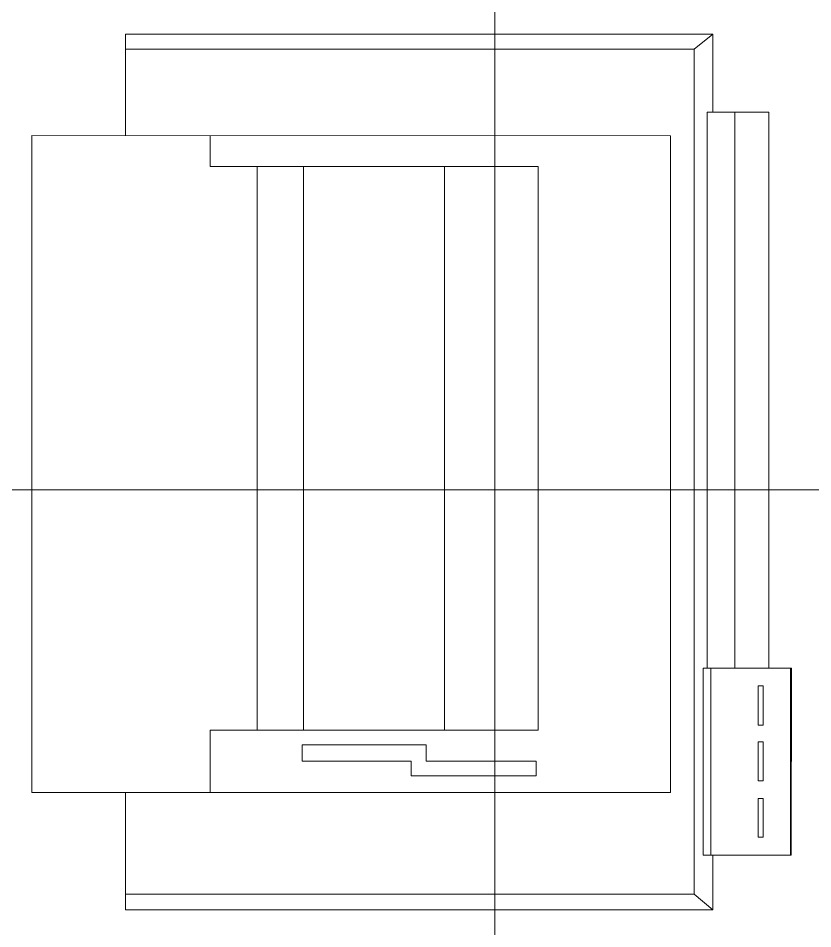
# Model space of a CAD drawing. Header units: inches. Extents: x -246178 to 57169, y -29325 to 19878.
# Drawn here: x 48406 to 48729.4, y 5821.4 to 6191.9 of the extents above; entities that cross this region are included whole.
import ezdxf

# ---------------------------------------------------------------- set-up
doc = ezdxf.new("R2010")
doc.units = ezdxf.units.IN
doc.header["$LTSCALE"] = 25
doc.header["$MEASUREMENT"] = 0
doc.linetypes.add('DASHDOT', pattern=[25.4, 12.7, -6.35, 0, -6.35])
doc.layers.get('0').update_dxf_attribs({"color": 8})
for name, color, linetype, lineweight in [('00-Ground Floor$0$Frame', 252, 'Continuous', 9), ('00-Ground Floor$0$LOADING', 253, 'Continuous', 5), ('E-LITE-CLNG-CNDT', 6, 'DASHDOT', 35)]:
    doc.layers.add(name, color=color, linetype=linetype, lineweight=lineweight)

# ---------------------------------------------------------------- blocks, each defined once
blk = doc.blocks.new('00-Ground Floor$0$ITPPLT2C-P')
at = {"color": 0}
for p, q in [((0.02286, 0.03177), (0.26184, 0.03177)), ((0.03041, 0.02557), (0.02286, 0.03177)), ((0.02286, 0), (0.02286, 0.03177)), ((0.26184, -0.00959), (0.26184, 0.03177)), ((0.03041, -0.31823), (0.03041, 0.02557)), ((0.03041, 0.02557), (0.26184, 0.02557)), ((0, 0), (0, -0.22622)), ((0.02518, 0), (0, 0)), ((0.01395, 0), (0.01395, -0.22622)), ((0.02518, 0), (0.01395, 0)), ((0.02518, -0.22622), (0.02518, 0)), ((0.0401, -0.27688), (0.0401, -0.00959)), ((0.3, -0.00959), (0.0401, -0.00959)), ((0.22741, -0.02218), (0.22741, -0.00959)), ((0.3, -0.27688), (0.3, -0.00959)), ((0.09395, -0.2515), (0.09395, -0.02218)), ((0.09395, -0.02218), (0.22741, -0.02218)), ((0.13211, -0.2515), (0.13211, -0.02218)), ((0.18945, -0.2515), (0.18945, -0.02218)), ((0.20824, -0.2515), (0.20824, -0.02218)), ((-0.0091, -0.22622), (0.02673, -0.22622)), ((-0.0091, -0.30235), (-0.0091, -0.22622)), ((-0.00872, -0.22622), (0.02363, -0.22622)), ((-0.00872, -0.30235), (-0.00872, -0.22622)), ((0, -0.22622), (0.02518, -0.22622)), ((0.01395, -0.22622), (0.02518, -0.22622)), ((0.02363, -0.22622), (0.02363, -0.30235)), ((0.02673, -0.22622), (0.02673, -0.30235)), ((0.00232, -0.24947), (0.00232, -0.23339)), ((0.00232, -0.23339), (0.00446, -0.23339)), ((0.00446, -0.23339), (0.00446, -0.24947)), ((0.00446, -0.24947), (0.00232, -0.24947)), ((0.22741, -0.2515), (0.09395, -0.2515)), ((0.22741, -0.27688), (0.22741, -0.2515)), ((0.00232, -0.27213), (0.00232, -0.25625)), ((0.00232, -0.25625), (0.00446, -0.25625)), ((0.00446, -0.25625), (0.00446, -0.27213)), ((0.13947, -0.2575), (0.19003, -0.2575)), ((0.13947, -0.26409), (0.13947, -0.2575)), ((0.19003, -0.2575), (0.19003, -0.26409)), ((0.09472, -0.2701), (0.09472, -0.26409)), ((0.09472, -0.26409), (0.13947, -0.26409)), ((0.19003, -0.26409), (0.14567, -0.26409)), ((0.14567, -0.26409), (0.14567, -0.2701)), ((0.14567, -0.2701), (0.09472, -0.2701)), ((0.00446, -0.27213), (0.00232, -0.27213)), ((0.3, -0.27688), (0.0401, -0.27688)), ((0.26184, -0.27688), (0.26184, -0.32462)), ((0.00232, -0.29499), (0.00232, -0.2793)), ((0.00232, -0.2793), (0.00446, -0.2793)), ((0.00446, -0.2793), (0.00446, -0.29499)), ((0.00446, -0.29499), (0.00232, -0.29499)), ((0.02673, -0.30235), (-0.0091, -0.30235)), ((0.02363, -0.30235), (-0.00872, -0.30235)), ((0.02286, -0.32462), (0.02286, -0.30235)), ((0.03041, -0.31823), (0.02286, -0.32462)), ((0.03041, -0.31823), (0.26184, -0.31823)), ((0.02286, -0.32462), (0.26184, -0.32462))]:
    blk.add_line(p, q, dxfattribs=at)
blk = doc.blocks.new('00-Ground Floor$0$A$C75D25CC9')
at = {"color": 254, "linetype": 'Continuous'}
for p, q in [((48600, 5602.57), (48600, 8572.57)), ((46297.93, 6000), (48817.93, 6000))]:
    blk.add_line(p, q, dxfattribs=at)
blk = doc.blocks.new('00-Ground Floor$0$A$Ce9e1c4c3')
at = {"layer": '00-Ground Floor$0$Frame'}
blk.add_blockref('00-Ground Floor$0$A$C75D25CC9', (-100000, 0), dxfattribs=at)
blk = doc.blocks.new('00-Ground Floor')
at = {"color": 254}
blk.add_blockref('00-Ground Floor$0$A$Ce9e1c4c3', (100000, 0), dxfattribs=at)
at = {"layer": '00-Ground Floor$0$LOADING', "extrusion": (7.77426e-06, -1.57465e-11, -1), "xscale": 1000.000000000001, "yscale": 1000.000000000001, "zscale": 1000.000000000001, "rotation": 0.001410758509388341}
blk.add_blockref('00-Ground Floor$0$ITPPLT2C-P', (-48711.54, 6153.66, 0.36), dxfattribs=at)

msp = doc.modelspace()

# ---------------------------------------------------------------- block references
at = {"layer": 'E-LITE-CLNG-CNDT'}
msp.add_blockref('00-Ground Floor', (0, 0), dxfattribs=at)

doc.saveas('drawing.dxf')
